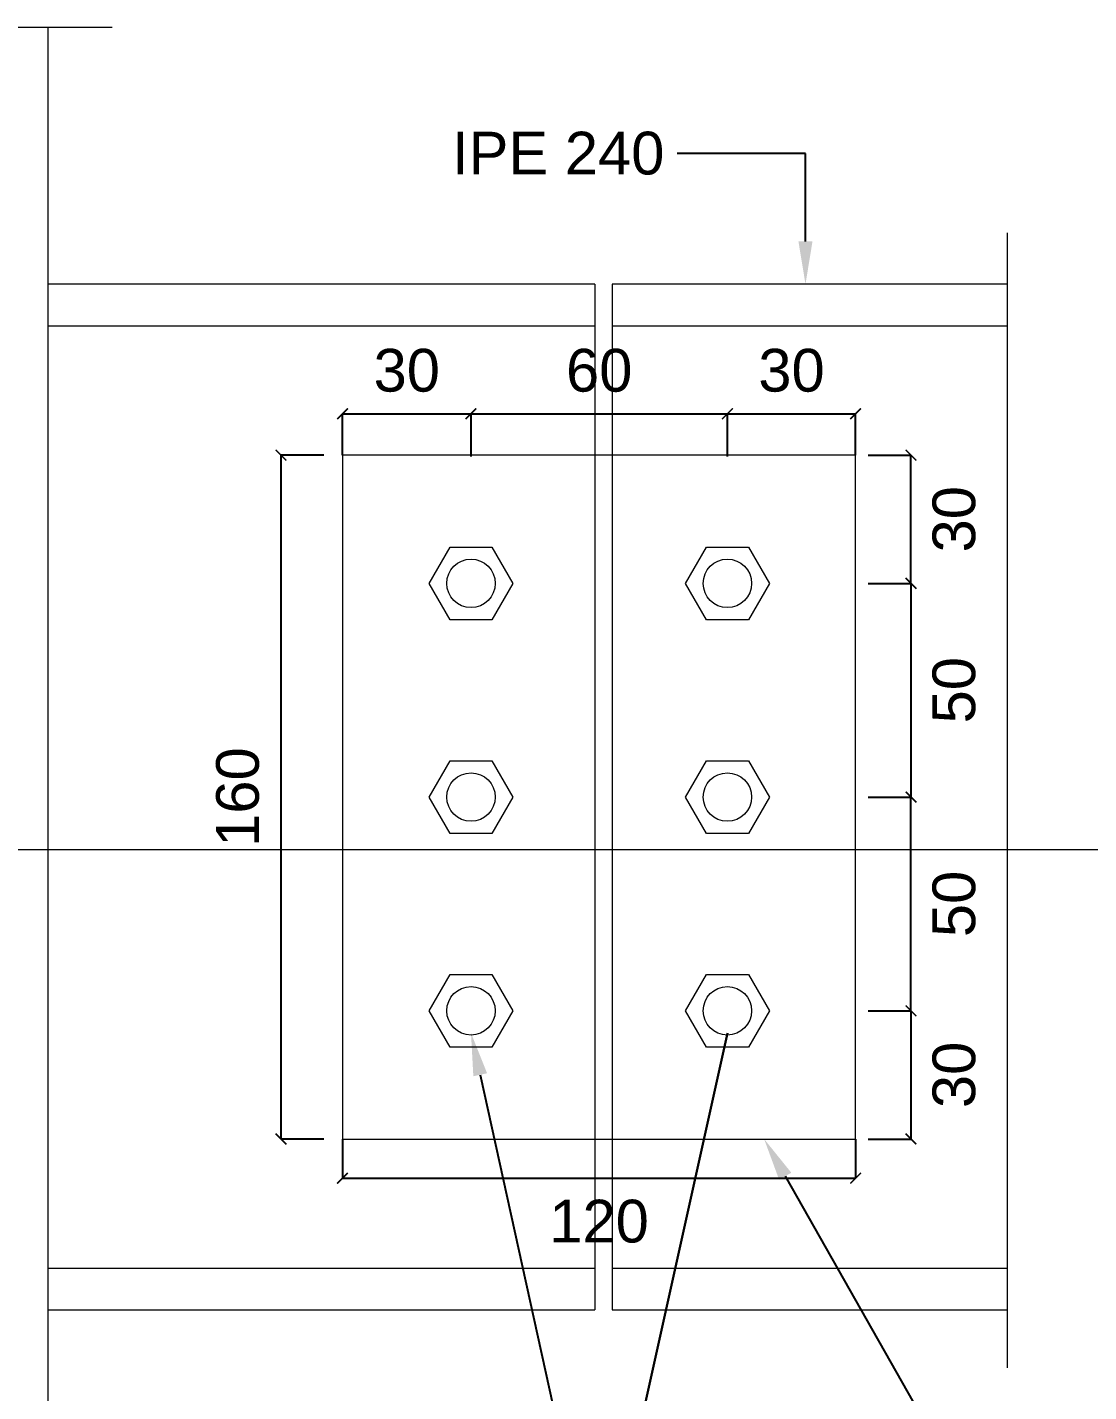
# Model space of a CAD drawing. Header units: millimetres. Extents: x 1415 to 3549, y 2194 to 4677.
# Drawn here: x 1783.1821 to 1783.4305, y 2312.7356 to 2313.0548 of the extents above; entities that cross this region are included whole.
import ezdxf
from ezdxf import colors
from ezdxf.entities.mleader import LeaderData, LeaderLine
from ezdxf.math import Vec2, Vec3

# ---------------------------------------------------------------- set-up
doc = ezdxf.new("R2010")
doc.units = ezdxf.units.MM
doc.linetypes.add('ACAD_ISO02W100', pattern=[15, 12, -3])
doc.layers.get('0').update_dxf_attribs({"plot": 0})
for name, color, linetype, lineweight in [('bulloni', 170, 'Continuous', 15), ('giunti', 7, 'Continuous', 15), ('Layer3', 7, 'Continuous', 15), ('Layer4', 7, 'Continuous', 15), ('quote', 252, 'Continuous', 5), ('sezione', 18, 'ACAD_ISO02W100', 20)]:
    doc.layers.add(name, color=color, linetype=linetype, lineweight=lineweight)
doc.styles.get("Standard").update_dxf_attribs({"font": 'arial.ttf'})
doc.dimstyles.new('quote acciaio', dxfattribs={"dimtxt": 0.01, "dimasz": 0.0025, "dimexe": 0, "dimexo": 0, "dimgap": 0.005, "dimtad": 2, "dimdec": 0, "dimlfac": 1000, "dimzin": 0, "dimdsep": 46, "dimtxsty": 'Standard', "dimblk": 'ARCHTICK', "dimcen": 0, "dimclre": 252, "dimadec": 0, "dimazin": 0, "dimtfac": 1, "dimtdec": 0, "dimtofl": 0, "dimtmove": 0, "dimatfit": 3, "dimfxl": 0.01, "dimfxlon": 1, "dimtolj": 1, "dimtzin": 0, "dimarcsym": 0})

# ---------------------------------------------------------------- blocks, each defined once
blk = doc.blocks.new('_ArchTick')
at = {"color": 0, "linetype": 'ByBlock', "const_width": 0.15}
blk.add_lwpolyline([(-0.5, -0.5), (0.5, 0.5)], dxfattribs=at)
blk = doc.blocks.new('*D651')
at = {"layer": 'Defpoints', "color": 0, "transparency": 16777216}
for p in [(1783.375923019798, 2312.954707761384), (1783.388876624264, 2312.954707761384), (1783.345923019798, 2312.924707761384)]:
    blk.add_point(p, dxfattribs=at)
at = {"layer": 'quote', "color": 252, "lineweight": -2, "transparency": 16777216}
for p, q in [((1783.378876624264, 2312.954707761384), (1783.388876624264, 2312.954707761384)), ((1783.378876624264, 2312.924707761384), (1783.388876624264, 2312.924707761384))]:
    blk.add_line(p, q, dxfattribs=at)
at = {"layer": 'quote', "color": 0, "linetype": 'Continuous', "lineweight": -2, "transparency": 16777216}
blk.add_line((1783.388876624264, 2312.924707761384), (1783.388876624264, 2312.954707761384), dxfattribs=at)
at = {"layer": 'quote', "color": 0, "lineweight": -2, "transparency": 16777216, "xscale": 0.0025, "yscale": 0.0025, "zscale": 0.0025}
for p, rotation in [((1783.388876624264, 2312.954707761384), 90), ((1783.388876624264, 2312.924707761384), 270)]:
    blk.add_blockref('_ArchTick', p, dxfattribs=dict(at, rotation=rotation))
at = {"layer": 'quote', "color": 0, "transparency": 16777216, "insert": (1783.398985764783, 2312.939707761383), "char_height": 0.01, "attachment_point": 5, "rotation": 90}
blk.add_mtext('\\A1;30', dxfattribs=at)
blk = doc.blocks.new('*D652')
at = {"layer": 'Defpoints', "color": 0, "transparency": 16777216}
for p in [(1783.345923019798, 2312.924707761384), (1783.345923019798, 2312.874707761384), (1783.388876624267, 2312.874707761384)]:
    blk.add_point(p, dxfattribs=at)
at = {"layer": 'quote', "color": 252, "lineweight": -2, "transparency": 16777216}
for p, q in [((1783.378876624267, 2312.924707761384), (1783.388876624267, 2312.924707761384)), ((1783.378876624267, 2312.874707761384), (1783.388876624267, 2312.874707761384))]:
    blk.add_line(p, q, dxfattribs=at)
at = {"layer": 'quote', "color": 0, "linetype": 'Continuous', "lineweight": -2, "transparency": 16777216}
blk.add_line((1783.388876624267, 2312.924707761384), (1783.388876624267, 2312.874707761384), dxfattribs=at)
at = {"layer": 'quote', "color": 0, "lineweight": -2, "transparency": 16777216, "xscale": 0.0025, "yscale": 0.0025, "zscale": 0.0025}
for p, rotation in [((1783.388876624267, 2312.924707761384), 90), ((1783.388876624267, 2312.874707761384), 270)]:
    blk.add_blockref('_ArchTick', p, dxfattribs=dict(at, rotation=rotation))
at = {"layer": 'quote', "color": 0, "transparency": 16777216, "insert": (1783.398982354144, 2312.899707761383), "char_height": 0.01, "attachment_point": 5, "rotation": 90}
blk.add_mtext('\\A1;50', dxfattribs=at)
blk = doc.blocks.new('*D653')
at = {"layer": 'Defpoints', "color": 0, "transparency": 16777216}
for p in [(1783.345923019798, 2312.824707761384), (1783.315889686465, 2312.794707761384), (1783.388876624269, 2312.794707761384)]:
    blk.add_point(p, dxfattribs=at)
at = {"layer": 'quote', "color": 252, "lineweight": -2, "transparency": 16777216}
for p, q in [((1783.378876624269, 2312.824707761384), (1783.388876624269, 2312.824707761384)), ((1783.378876624269, 2312.794707761384), (1783.388876624269, 2312.794707761384))]:
    blk.add_line(p, q, dxfattribs=at)
at = {"layer": 'quote', "color": 0, "linetype": 'Continuous', "lineweight": -2, "transparency": 16777216}
blk.add_line((1783.388876624269, 2312.824707761384), (1783.388876624269, 2312.794707761384), dxfattribs=at)
at = {"layer": 'quote', "color": 0, "lineweight": -2, "transparency": 16777216, "xscale": 0.0025, "yscale": 0.0025, "zscale": 0.0025}
for p, rotation in [((1783.388876624269, 2312.824707761384), 90), ((1783.388876624269, 2312.794707761384), 270)]:
    blk.add_blockref('_ArchTick', p, dxfattribs=dict(at, rotation=rotation))
at = {"layer": 'quote', "color": 0, "transparency": 16777216, "insert": (1783.398985764787, 2312.809707761383), "char_height": 0.01, "attachment_point": 5, "rotation": 90}
blk.add_mtext('\\A1;30', dxfattribs=at)
blk = doc.blocks.new('*D638')
at = {"layer": 'Defpoints', "color": 0, "transparency": 16777216}
for p in [(1783.345923019798, 2312.874707761384), (1783.388876624268, 2312.874707761384), (1783.345923019798, 2312.824707761384)]:
    blk.add_point(p, dxfattribs=at)
at = {"layer": 'quote', "color": 252, "lineweight": -2, "transparency": 16777216}
for p, q in [((1783.378876624268, 2312.874707761384), (1783.388876624268, 2312.874707761384)), ((1783.378876624268, 2312.824707761384), (1783.388876624268, 2312.824707761384))]:
    blk.add_line(p, q, dxfattribs=at)
at = {"layer": 'quote', "color": 0, "linetype": 'Continuous', "lineweight": -2, "transparency": 16777216}
blk.add_line((1783.388876624268, 2312.824707761384), (1783.388876624268, 2312.874707761384), dxfattribs=at)
at = {"layer": 'quote', "color": 0, "lineweight": -2, "transparency": 16777216, "xscale": 0.0025, "yscale": 0.0025, "zscale": 0.0025}
for p, rotation in [((1783.388876624268, 2312.874707761384), 90), ((1783.388876624268, 2312.824707761384), 270)]:
    blk.add_blockref('_ArchTick', p, dxfattribs=dict(at, rotation=rotation))
at = {"layer": 'quote', "color": 0, "transparency": 16777216, "insert": (1783.398982354145, 2312.849707761383), "char_height": 0.01, "attachment_point": 5, "rotation": 90}
blk.add_mtext('\\A1;50', dxfattribs=at)
blk = doc.blocks.new('*D654')
at = {"layer": 'Defpoints', "color": 0, "transparency": 16777216}
for p in [(1783.285923019797, 2312.964393144964), (1783.255856353131, 2312.954707761383), (1783.285923019797, 2312.924707761383)]:
    blk.add_point(p, dxfattribs=at)
at = {"layer": 'quote', "color": 252, "lineweight": -2, "transparency": 16777216}
for p, q in [((1783.255856353131, 2312.954707761383), (1783.255856353131, 2312.964393144964)), ((1783.285923019797, 2312.954393144964), (1783.285923019797, 2312.964393144964))]:
    blk.add_line(p, q, dxfattribs=at)
at = {"layer": 'quote', "color": 0, "linetype": 'Continuous', "lineweight": -2, "transparency": 16777216}
blk.add_line((1783.255856353131, 2312.964393144964), (1783.285923019797, 2312.964393144964), dxfattribs=at)
at = {"layer": 'quote', "color": 0, "lineweight": -2, "transparency": 16777216, "xscale": 0.0025, "yscale": 0.0025, "zscale": 0.0025, "rotation": 180}
blk.add_blockref('_ArchTick', (1783.255856353131, 2312.964393144964), dxfattribs=at)
at = {"layer": 'quote', "color": 0, "lineweight": -2, "transparency": 16777216, "xscale": 0.0025, "yscale": 0.0025, "zscale": 0.0025}
blk.add_blockref('_ArchTick', (1783.285923019797, 2312.964393144964), dxfattribs=at)
at = {"layer": 'quote', "color": 0, "transparency": 16777216, "insert": (1783.270889686464, 2312.974502285483), "char_height": 0.01, "attachment_point": 5}
blk.add_mtext('\\A1;30', dxfattribs=at)
blk = doc.blocks.new('*D655')
at = {"layer": 'Defpoints', "color": 0, "transparency": 16777216}
for p in [(1783.345923019797, 2312.964393144964), (1783.285923019797, 2312.924707761383), (1783.345923019797, 2312.924707761383)]:
    blk.add_point(p, dxfattribs=at)
at = {"layer": 'quote', "color": 252, "lineweight": -2, "transparency": 16777216}
for p, q in [((1783.285923019797, 2312.954393144964), (1783.285923019797, 2312.964393144964)), ((1783.345923019797, 2312.954393144964), (1783.345923019797, 2312.964393144964))]:
    blk.add_line(p, q, dxfattribs=at)
at = {"layer": 'quote', "color": 0, "linetype": 'Continuous', "lineweight": -2, "transparency": 16777216}
blk.add_line((1783.285923019797, 2312.964393144964), (1783.345923019797, 2312.964393144964), dxfattribs=at)
at = {"layer": 'quote', "color": 0, "lineweight": -2, "transparency": 16777216, "xscale": 0.0025, "yscale": 0.0025, "zscale": 0.0025, "rotation": 180}
blk.add_blockref('_ArchTick', (1783.285923019797, 2312.964393144964), dxfattribs=at)
at = {"layer": 'quote', "color": 0, "lineweight": -2, "transparency": 16777216, "xscale": 0.0025, "yscale": 0.0025, "zscale": 0.0025}
blk.add_blockref('_ArchTick', (1783.345923019797, 2312.964393144964), dxfattribs=at)
at = {"layer": 'quote', "color": 0, "transparency": 16777216, "insert": (1783.315923019797, 2312.974498874841), "char_height": 0.01, "attachment_point": 5}
blk.add_mtext('\\A1;60', dxfattribs=at)
blk = doc.blocks.new('*D639')
at = {"layer": 'Defpoints', "color": 0, "transparency": 16777216}
for p in [(1783.375923019797, 2312.964393144965), (1783.375923019797, 2312.954707761383), (1783.345923019797, 2312.924707761383)]:
    blk.add_point(p, dxfattribs=at)
at = {"layer": 'quote', "color": 252, "lineweight": -2, "transparency": 16777216}
for p, q in [((1783.345923019797, 2312.954393144964), (1783.345923019797, 2312.964393144965)), ((1783.375923019797, 2312.954707761383), (1783.375923019797, 2312.964393144965))]:
    blk.add_line(p, q, dxfattribs=at)
at = {"layer": 'quote', "color": 0, "linetype": 'Continuous', "lineweight": -2, "transparency": 16777216}
blk.add_line((1783.345923019797, 2312.964393144965), (1783.375923019797, 2312.964393144965), dxfattribs=at)
at = {"layer": 'quote', "color": 0, "lineweight": -2, "transparency": 16777216, "xscale": 0.0025, "yscale": 0.0025, "zscale": 0.0025, "rotation": 180}
blk.add_blockref('_ArchTick', (1783.345923019797, 2312.964393144965), dxfattribs=at)
at = {"layer": 'quote', "color": 0, "lineweight": -2, "transparency": 16777216, "xscale": 0.0025, "yscale": 0.0025, "zscale": 0.0025}
blk.add_blockref('_ArchTick', (1783.375923019797, 2312.964393144965), dxfattribs=at)
at = {"layer": 'quote', "color": 0, "transparency": 16777216, "insert": (1783.360923019797, 2312.974502285483), "char_height": 0.01, "attachment_point": 5}
blk.add_mtext('\\A1;30', dxfattribs=at)
blk = doc.blocks.new('*D656')
at = {"layer": 'Defpoints', "color": 0, "transparency": 16777216}
for p in [(1783.255856353132, 2312.954707761384), (1783.241456626534, 2312.794707761384), (1783.255856353132, 2312.794707761384)]:
    blk.add_point(p, dxfattribs=at)
at = {"layer": 'quote', "color": 252, "lineweight": -2, "transparency": 16777216}
for p, q in [((1783.251456626534, 2312.954707761384), (1783.241456626534, 2312.954707761384)), ((1783.251456626534, 2312.794707761384), (1783.241456626534, 2312.794707761384))]:
    blk.add_line(p, q, dxfattribs=at)
at = {"layer": 'quote', "color": 0, "linetype": 'Continuous', "lineweight": -2, "transparency": 16777216}
blk.add_line((1783.241456626534, 2312.954707761384), (1783.241456626534, 2312.794707761384), dxfattribs=at)
at = {"layer": 'quote', "color": 0, "lineweight": -2, "transparency": 16777216, "xscale": 0.0025, "yscale": 0.0025, "zscale": 0.0025}
for p, rotation in [((1783.241456626534, 2312.954707761384), 90), ((1783.241456626534, 2312.794707761384), 270)]:
    blk.add_blockref('_ArchTick', p, dxfattribs=dict(at, rotation=rotation))
at = {"layer": 'quote', "color": 0, "transparency": 16777216, "insert": (1783.231350896657, 2312.874707761383), "char_height": 0.01, "attachment_point": 5, "rotation": 90}
blk.add_mtext('\\A1;160', dxfattribs=at)
blk = doc.blocks.new('*D657')
at = {"layer": 'Defpoints', "color": 0, "transparency": 16777216}
for p in [(1783.255856353131, 2312.794707761384), (1783.375923019797, 2312.794707761384), (1783.375923019797, 2312.785531356029)]:
    blk.add_point(p, dxfattribs=at)
at = {"layer": 'quote', "color": 252, "lineweight": -2, "transparency": 16777216}
for p, q in [((1783.255856353131, 2312.794707761384), (1783.255856353131, 2312.785531356029)), ((1783.375923019797, 2312.794707761384), (1783.375923019797, 2312.785531356029))]:
    blk.add_line(p, q, dxfattribs=at)
at = {"layer": 'quote', "color": 0, "linetype": 'Continuous', "lineweight": -2, "transparency": 16777216}
blk.add_line((1783.255856353131, 2312.785531356029), (1783.375923019797, 2312.785531356029), dxfattribs=at)
at = {"layer": 'quote', "color": 0, "lineweight": -2, "transparency": 16777216, "xscale": 0.0025, "yscale": 0.0025, "zscale": 0.0025, "rotation": 180}
blk.add_blockref('_ArchTick', (1783.255856353131, 2312.785531356029), dxfattribs=at)
at = {"layer": 'quote', "color": 0, "lineweight": -2, "transparency": 16777216, "xscale": 0.0025, "yscale": 0.0025, "zscale": 0.0025}
blk.add_blockref('_ArchTick', (1783.375923019797, 2312.785531356029), dxfattribs=at)
at = {"layer": 'quote', "color": 0, "transparency": 16777216, "insert": (1783.315889686464, 2312.775425626152), "char_height": 0.01, "attachment_point": 5}
blk.add_mtext('\\A1;120', dxfattribs=at)

msp = doc.modelspace()

# ---------------------------------------------------------------- linework, layer by layer
at = {"layer": 'bulloni'}
for points in [[(1783.295737974373, 2312.924707761383), (1783.290830497085, 2312.916207761383), (1783.281015542509, 2312.916207761383), (1783.276108065221, 2312.924707761383), (1783.281015542509, 2312.933207761384), (1783.290830497085, 2312.933207761384)], [(1783.355737974372, 2312.924707761383), (1783.350830497085, 2312.916207761383), (1783.341015542508, 2312.916207761383), (1783.33610806522, 2312.924707761383), (1783.341015542508, 2312.933207761384), (1783.350830497085, 2312.933207761384)], [(1783.295737974373, 2312.874707761383), (1783.290830497085, 2312.866207761384), (1783.281015542509, 2312.866207761384), (1783.276108065221, 2312.874707761383), (1783.281015542509, 2312.883207761384), (1783.290830497085, 2312.883207761384)], [(1783.355737974372, 2312.874707761383), (1783.350830497085, 2312.866207761384), (1783.341015542508, 2312.866207761384), (1783.33610806522, 2312.874707761383), (1783.341015542508, 2312.883207761384), (1783.350830497085, 2312.883207761384)], [(1783.295737974373, 2312.824707761383), (1783.290830497085, 2312.816207761383), (1783.281015542509, 2312.816207761383), (1783.276108065221, 2312.824707761383), (1783.281015542509, 2312.833207761384), (1783.290830497085, 2312.833207761384)], [(1783.355737974372, 2312.824707761383), (1783.350830497085, 2312.816207761383), (1783.341015542508, 2312.816207761383), (1783.33610806522, 2312.824707761383), (1783.341015542508, 2312.833207761384), (1783.350830497085, 2312.833207761384)]]:
    msp.add_lwpolyline(points, close=True, dxfattribs=at)
for centre in [(1783.285923019797, 2312.924707761383), (1783.345923019797, 2312.924707761383), (1783.285923019797, 2312.874707761383), (1783.345923019797, 2312.874707761383), (1783.285923019797, 2312.824707761383), (1783.345923019797, 2312.824707761383)]:
    msp.add_circle(centre, 0.005666666666666666, dxfattribs=at)
at = {"layer": 'giunti'}
msp.add_lwpolyline([(1783.255856353131, 2312.794707761384), (1783.375923019797, 2312.794707761384), (1783.375923019797, 2312.954707761383), (1783.255856353131, 2312.954707761383), (1783.255856353131, 2312.794707761384)], dxfattribs=at)
at = {"layer": 'Layer3'}
for points in [[(1783.186923019797, 2313.054810070939), (1783.186923019797, 2312.634605451829)], [(1783.314923019797, 2312.994707761383), (1783.186923019797, 2312.994707761383)], [(1783.411444296045, 2312.994707761383), (1783.318923019798, 2312.994707761383)], [(1783.314923019797, 2312.984907761384), (1783.186923019797, 2312.984907761384)], [(1783.411444296045, 2312.984907761384), (1783.318923019798, 2312.984907761384)], [(1783.186923019797, 2312.764507761383), (1783.314923019797, 2312.764507761383)], [(1783.318923019798, 2312.764507761383), (1783.411444296045, 2312.764507761383)], [(1783.186923019797, 2312.754707761384), (1783.186923019797, 2312.754707761384), (1783.314923019797, 2312.754707761384)], [(1783.318923019798, 2312.754707761384), (1783.411444296045, 2312.754707761384)]]:
    msp.add_lwpolyline(points, dxfattribs=at)
at = {"layer": 'Layer4'}
for points in [[(1783.314923019797, 2312.994707761383), (1783.314923019797, 2312.954707761383)], [(1783.318923019798, 2312.994707761383), (1783.318923019798, 2312.954707761383)], [(1783.314923019797, 2312.794707761384), (1783.314923019797, 2312.754707761384)], [(1783.318923019798, 2312.794707761384), (1783.318923019798, 2312.754707761384)]]:
    msp.add_lwpolyline(points, dxfattribs=at)
at = {"layer": 'Layer4', "linetype": 'ACAD_ISO02W100', "ltscale": 0.25}
for points in [[(1783.314923019797, 2312.954707761383), (1783.314923019797, 2312.794707761384)], [(1783.318923019798, 2312.954707761383), (1783.318923019798, 2312.794707761384)]]:
    msp.add_lwpolyline(points, dxfattribs=at)
at = {"layer": 'sezione', "ltscale": 0.2}
for points in [[(1782.9247293714, 2313.054810070938), (1783.201938180372, 2313.054810070939)], [(1783.411444296045, 2312.741174405398), (1783.411444296045, 2313.006758359365)], [(1783.456717094255, 2312.862392795797), (1782.683051446785, 2312.862392795797)]]:
    msp.add_lwpolyline(points, dxfattribs=at)

# ---------------------------------------------------------------- dimensions: what is measured, and where the dimension line sits
at = {"layer": 'quote'}
for base, p1, p2, picture, middle in [((1783.285923019797, 2312.964393144964), (1783.255856353131, 2312.954707761383), (1783.285923019797, 2312.924707761383), '*D654', (1783.270889686464, 2312.974502285483)), ((1783.345923019797, 2312.964393144964), (1783.285923019797, 2312.924707761383), (1783.345923019797, 2312.924707761383), '*D655', (1783.315923019797, 2312.974498874841)), ((1783.375923019797, 2312.964393144965), (1783.345923019797, 2312.924707761383), (1783.375923019797, 2312.954707761383), '*D639', (1783.360923019797, 2312.974502285483)), ((1783.375923019797, 2312.785531356029), (1783.255856353131, 2312.794707761384), (1783.375923019797, 2312.794707761384), '*D657', (1783.315889686464, 2312.775425626152))]:
    dim = msp.add_linear_dim(base=base, p1=p1, p2=p2, dimstyle='quote acciaio', dxfattribs=at)
    dim.commit()
    dim.dimension.update_dxf_attribs({"geometry": picture, "text_midpoint": middle})
for base, p1, p2, picture, middle in [((1783.241456626534, 2312.794707761384), (1783.255856353131, 2312.954707761383), (1783.255856353131, 2312.794707761384), '*D656', (1783.231350896657, 2312.874707761383)), ((1783.388876624264, 2312.954707761384), (1783.345923019797, 2312.924707761383), (1783.375923019797, 2312.954707761383), '*D651', (1783.398985764783, 2312.939707761383)), ((1783.388876624267, 2312.874707761384), (1783.345923019797, 2312.924707761383), (1783.345923019797, 2312.874707761383), '*D652', (1783.398982354144, 2312.899707761383)), ((1783.388876624268, 2312.874707761384), (1783.345923019797, 2312.824707761383), (1783.345923019797, 2312.874707761383), '*D638', (1783.398982354145, 2312.849707761383)), ((1783.388876624269, 2312.794707761384), (1783.345923019797, 2312.824707761383), (1783.315889686464, 2312.794707761384), '*D653', (1783.398985764787, 2312.809707761383))]:
    dim = msp.add_linear_dim(base=base, p1=p1, p2=p2, angle=90, dimstyle='quote acciaio', dxfattribs=at)
    dim.commit()
    dim.dimension.update_dxf_attribs({"geometry": picture, "text_midpoint": middle})

# ---------------------------------------------------------------- leaders
ml = msp.add_multileader_mtext('Standard', dxfattribs=at)
ml.set_content('IPE 240', color=256)
ml.set_leader_properties()
ml.build(insert=Vec2(0, 0))
ml.multileader.update_dxf_attribs({"dogleg_length": 0.03, "arrow_head_size": 0.01})
ctx = ml.context
ctx.base_point, ctx.char_height, ctx.arrow_head_size, ctx.landing_gap_size, ctx.plane_origin = Vec3(1783.280448323679, 2313.025289095351), 0.01, 0.01, 0.003, Vec3(1783.364193660374, 2312.994707761383)
ctx.text_align_type = 2
notes = []
notes.append((ctx, [(0, (1, 1, 0), (1783.364183657922, 2313.025289095351), (-1, 0), 0.03, [(0, [(1783.364193660374, 2312.994707761383), (1783.364183657922, 2313.025289095351)], 0, [])])]))
ctx.mtext.insert, ctx.mtext.alignment, ctx.mtext.flow_direction = Vec3(1783.331183657921, 2313.030374361381), 3, 5
ml = msp.add_multileader_mtext('Standard', dxfattribs=at)
ml.set_content('3+3 M14 - 8.8', color=256)
ml.set_leader_properties()
ml.build(insert=Vec2(0, 0))
ml.multileader.update_dxf_attribs({"dogleg_length": 0.03, "arrow_head_size": 0.01})
ctx = ml.context
ctx.base_point, ctx.char_height, ctx.arrow_head_size, ctx.landing_gap_size, ctx.plane_origin = Vec3(1783.194425253614, 2312.683891300154), 0.01, 0.01, 0.003, Vec3(1783.32969231099, 2312.815453764456)
ctx.text_align_type = 2
notes.append((ctx, [(0, (1, 1, 0), (1783.315814066711, 2312.683891300154), (-1, 0), 0.03, [(1, [(1783.285923019797, 2312.819507761383), (1783.315814066711, 2312.683891300154), (1783.345923019797, 2312.819507761383)], 0, [])])]))
ctx.mtext.insert, ctx.mtext.alignment, ctx.mtext.flow_direction = Vec3(1783.282814066711, 2312.688979976825), 3, 5
ml = msp.add_multileader_mtext('Standard', dxfattribs=at)
ml.set_content('piatto3 ', color=256)
ml.set_leader_properties()
ml.build(insert=Vec2(0, 0))
ml.multileader.update_dxf_attribs({"dogleg_length": 0.03, "arrow_head_size": 0.01})
ctx = ml.context
ctx.base_point, ctx.char_height, ctx.arrow_head_size, ctx.landing_gap_size, ctx.plane_origin, ctx.plane_x_axis, ctx.plane_y_axis = Vec3(1783.405441856119, 2312.718502692082), 0.01, 0.01, 0.003, Vec3(1783.346094840756, 2312.720865076535), Vec3(1, 2.449293598294706e-16), Vec3(-2.449293598294706e-16, 1)
notes.append((ctx, [(0, (1, 1, 0), (1783.397740063225, 2312.718502692082), (1, 2.449293598294707e-16), 0.007701792894549725, [(0, [(1783.354514602574, 2312.794707761384), (1783.397740063225, 2312.718502692082)], 0, [])])]))
ctx.mtext.insert, ctx.mtext.text_direction, ctx.mtext.rotation, ctx.mtext.flow_direction = Vec3(1783.408441856119, 2312.724890823051), Vec3(1, 2.449293598294706e-16), 2.449293598294706e-16, 5
for ctx, leaders in notes:
    for number, flags, end, landing, length, lines in leaders:
        leader = LeaderData()
        leader.index, (leader.has_last_leader_line, leader.has_dogleg_vector, leader.attachment_direction) = number, flags
        leader.last_leader_point, leader.dogleg_vector, leader.dogleg_length = Vec3(end), Vec3(landing), length
        for number, points, colour, breaks in lines:
            line = LeaderLine()
            line.index, line.vertices, line.color, line.breaks = number, Vec3.list(points), colors.encode_raw_color(colour), breaks
            leader.lines.append(line)
        ctx.leaders.append(leader)

doc.saveas('drawing.dxf')
